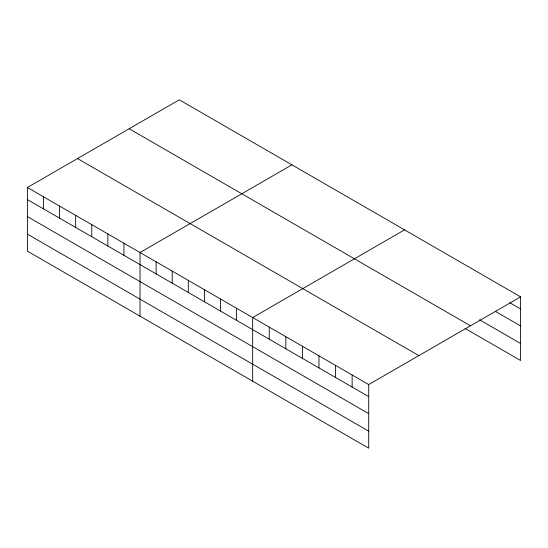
<?xml version="1.0" encoding="UTF-8"?>
<svg xmlns="http://www.w3.org/2000/svg" width="548" height="548" viewBox="0 0 548 548"><rect width="100%" height="100%" fill="white"/><g stroke="black" fill="none" stroke-linecap="round" stroke-linejoin="round"><path stroke-width="0.82" d="M27.4 187.498L368.708 384.552L368.708 448.195L27.4 251.142L27.4 187.498L179.292 99.805L520.6 296.858L520.6 360.502L465.101 328.458M291.92 164.832L140.035 252.525L140.035 316.169M404.554 229.865L252.662 317.552L252.662 381.196M368.708 384.552L520.6 296.858M509.791 302.695L520.6 308.935M495.371 311.387L520.6 325.95M479.514 319.765L520.6 343.486M129.164 128.746L470.479 325.8M77.521 158.564L418.836 355.618M27.4 199.575L368.708 396.629M27.4 216.59L368.708 413.644M27.4 234.126L368.708 431.18M352.131 374.983L352.131 387.059M335.554 365.413L335.554 377.483M318.977 355.837L318.977 367.914M302.4 346.268L302.4 358.344M285.823 336.698L285.823 348.775M269.246 327.129L269.246 339.198M236.572 308.264L236.572 320.34M220.481 298.975L220.481 311.052M204.397 289.687L204.397 301.763M188.306 280.398L188.306 292.474M172.216 271.109L172.216 283.179M156.125 261.814L156.125 273.89M123.944 243.237L123.944 255.313M107.853 233.948L107.853 246.025M91.763 224.659L91.763 236.736M75.672 215.371L75.672 227.441M59.581 206.075L59.581 218.152M43.491 196.787L43.491 208.863"/></g></svg>
